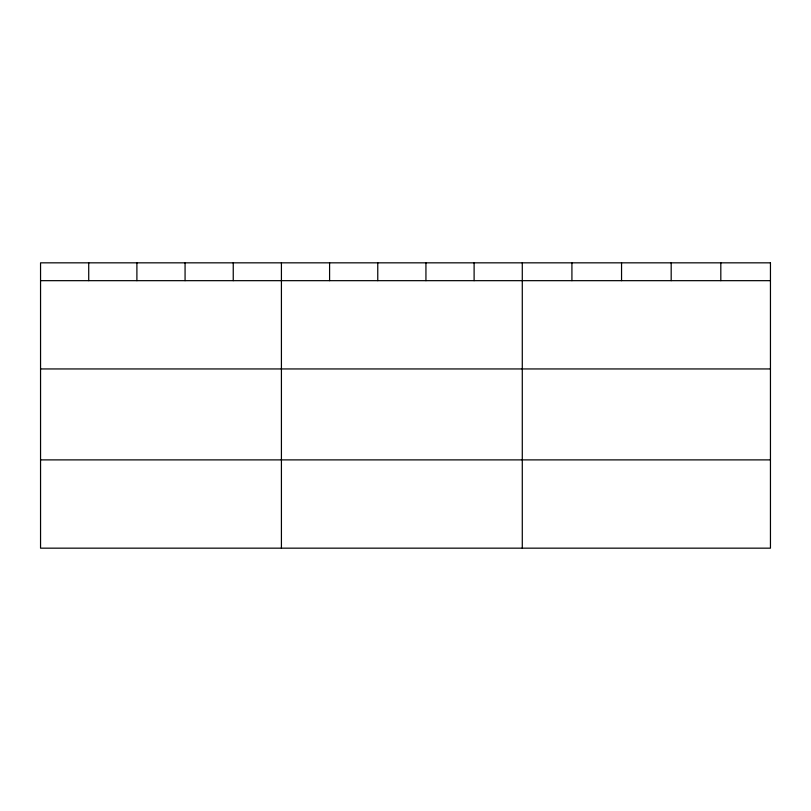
<?xml version="1.0" encoding="UTF-8"?>
<svg xmlns="http://www.w3.org/2000/svg" width="811" height="811" viewBox="0 0 811 811"><rect width="100%" height="100%" fill="white"/><g stroke="black" fill="none" stroke-linecap="round" stroke-linejoin="round"><path stroke-width="1.22" d="M40.55 280.667L770.45 280.667M40.55 368.944L770.45 368.944M40.55 459.888L770.45 459.888M720.817 262.835L720.817 280.667M671.184 262.835L671.184 280.667M621.55 262.835L621.55 280.667M571.917 262.835L571.917 280.667M522.284 262.835L522.284 548.165M474.111 262.835L474.111 280.667M425.937 262.835L425.937 280.667M377.764 262.835L377.764 280.667M329.59 262.835L329.59 280.667M281.417 262.835L281.417 548.165M233.244 262.835L233.244 280.667M185.07 262.835L185.07 280.667M136.897 262.835L136.897 280.667M88.723 262.835L88.723 280.667M770.45 262.835L40.55 262.835L40.55 548.165L770.45 548.165L770.45 262.835"/></g></svg>
